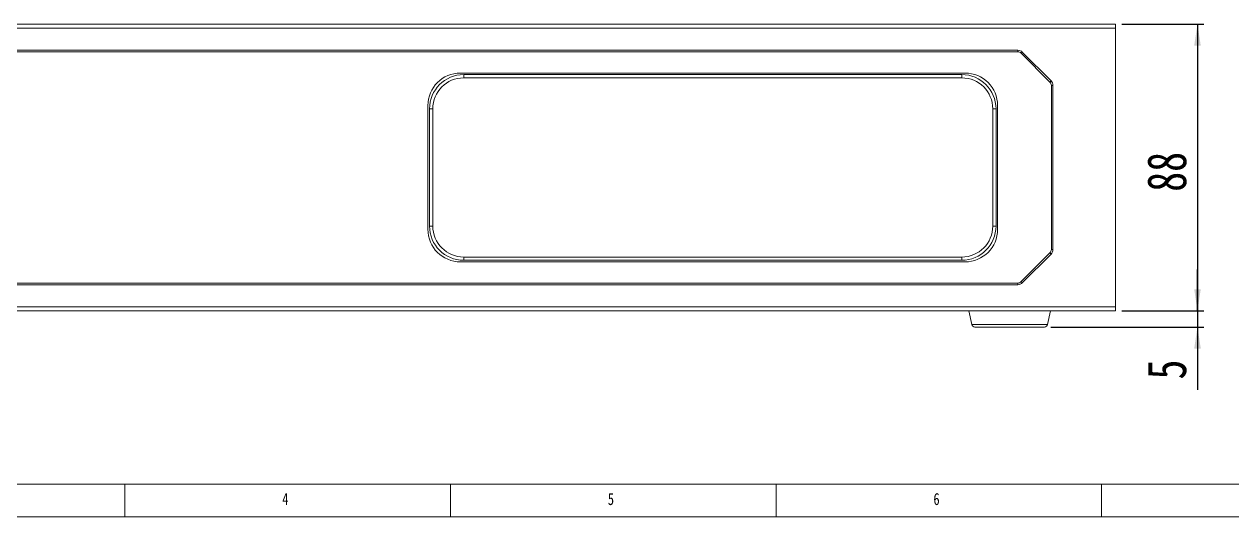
# Model space of a CAD drawing. Header units: millimetres. Extents: x 5 to 589, y 5 to 415.
# Drawn here: x 131.5 to 317, y 5 to 80.6 of the extents above; entities that cross this region are included whole.
import ezdxf

# ---------------------------------------------------------------- set-up
doc = ezdxf.new("R2010")
doc.units = ezdxf.units.MM
doc.styles.add('SLDTEXTSTYLE0', font='TXT', dxfattribs={"width": 0.75})
doc.dimstyles.new('SLDDIMSTYLE0', dxfattribs={"dimtxt": 6, "dimasz": 3.302, "dimexe": 0, "dimexo": 0.0625, "dimgap": 1.5, "dimtad": 1, "dimlfac": 2, "dimrnd": 1e-09, "dimzin": 12, "dimdsep": 46, "dimtxsty": 'SLDTEXTSTYLE0', "dimsah": 1, "dimcen": 0.09, "dimadec": 0, "dimazin": 3, "dimtfac": 1, "dimtofl": 0, "dimtmove": 0, "dimatfit": 3, "dimfxl": 1, "dimfrac": 2, "dimtolj": 1, "dimtzin": 12, "dimarcsym": 0})
doc.dimstyles.new('SLDDIMSTYLE1', dxfattribs={"dimtxt": 6, "dimasz": 3.302, "dimexe": 0, "dimexo": 0.0625, "dimgap": 1.5, "dimtad": 1, "dimlfac": 2, "dimrnd": 1e-09, "dimzin": 12, "dimdsep": 46, "dimtxsty": 'SLDTEXTSTYLE0', "dimsah": 1, "dimcen": 0.09, "dimadec": 0, "dimazin": 3, "dimtfac": 1, "dimtmove": 0, "dimatfit": 0, "dimfxl": 1, "dimfrac": 2, "dimtolj": 1, "dimtzin": 12, "dimarcsym": 0})

# ---------------------------------------------------------------- blocks, each defined once
blk = doc.blocks.new('_D')
for p, q in [((300.12, 80.64), (312.71, 80.64)), ((311.71, 80.64), (311.71, 36.64)), ((300.12, 36.64), (312.71, 36.64))]:
    blk.add_line(p, q)
for points in [[(311.71, 80.64), (311.21, 77.34), (312.22, 77.34)], [(311.71, 36.64), (312.22, 39.95), (311.21, 39.95)]]:
    blk.add_solid(points)
at = {"insert": (303.98, 54.91), "char_height": 6, "attachment_point": 1, "rotation": 90, "style": 'SLDTEXTSTYLE0'}
blk.add_mtext('88', dxfattribs=at)
blk = doc.blocks.new('_D_1')
for p, q in [((311.71, 36.64), (311.71, 42.99)), ((300.12, 36.64), (312.71, 36.64)), ((311.71, 36.64), (311.71, 34.14)), ((289.21, 34.14), (312.71, 34.14)), ((311.71, 34.14), (311.71, 24.49))]:
    blk.add_line(p, q)
for points in [[(311.71, 36.64), (312.22, 39.95), (311.21, 39.95)], [(311.71, 34.14), (311.21, 30.84), (312.22, 30.84)]]:
    blk.add_solid(points)
at = {"insert": (303.98, 26.08), "char_height": 6, "attachment_point": 1, "rotation": 90, "style": 'SLDTEXTSTYLE0'}
blk.add_mtext('5', dxfattribs=at)

msp = doc.modelspace()

# ---------------------------------------------------------------- linework, layer by layer
at = {"color": 7, "linetype": 'Continuous', "lineweight": 15}
for p, q in [((299.1234, 80.6432), (82.9234, 80.6432)), ((299.1234, 80.0432), (82.9234, 80.0432)), ((299.1234, 80.0432), (299.1234, 80.6432)), ((299.1234, 37.2432), (299.1234, 80.0432)), ((284.1092, 76.6432), (97.9376, 76.6432)), ((284.1092, 76.3932), (97.9376, 76.3932)), ((284.1092, 76.3932), (284.1092, 76.6432)), ((289.0538, 71.7593), (284.6396, 76.1735)), ((284.8163, 76.3503), (289.2305, 71.9361)), ((276.0234, 73.1432), (198.5234, 73.1432)), ((199.0234, 72.3932), (199.0234, 72.8932)), ((199.0234, 72.8932), (275.5234, 72.8932)), ((275.5234, 72.3932), (199.0234, 72.3932)), ((275.5234, 72.3932), (275.5234, 72.8932)), ((289.2734, 46.0574), (289.2734, 71.229)), ((289.2734, 71.229), (289.5234, 71.229)), ((289.5234, 46.0574), (289.5234, 71.229)), ((193.5234, 68.1432), (193.5234, 49.1432)), ((193.7734, 49.6432), (193.7734, 67.6432)), ((194.2734, 67.6432), (193.7734, 67.6432)), ((194.2734, 67.6432), (194.2734, 49.6432)), ((280.2734, 49.6432), (280.2734, 67.6432)), ((280.2734, 67.6432), (280.7734, 67.6432)), ((280.7734, 67.6432), (280.7734, 49.6432)), ((281.0234, 49.1432), (281.0234, 68.1432)), ((193.7734, 49.6432), (194.2734, 49.6432)), ((280.7734, 49.6432), (280.2734, 49.6432)), ((199.0234, 44.8932), (275.5234, 44.8932)), ((199.0234, 44.3932), (199.0234, 44.8932)), ((275.5234, 44.3932), (275.5234, 44.8932)), ((284.6396, 41.1129), (289.0538, 45.5271)), ((289.2305, 45.3503), (284.8163, 40.9361)), ((289.2734, 46.0574), (289.5234, 46.0574)), ((198.5234, 44.1432), (276.0234, 44.1432)), ((275.5234, 44.3932), (199.0234, 44.3932)), ((97.9376, 40.8932), (284.1092, 40.8932)), ((284.1092, 40.6432), (284.1092, 40.8932)), ((97.9376, 40.6432), (284.1092, 40.6432)), ((299.1234, 37.2432), (82.9234, 37.2432)), ((299.1234, 36.6432), (299.1234, 37.2432)), ((299.1234, 36.6432), (82.9234, 36.6432)), ((197.0184, 36.6432), (197.0184, 36.6382)), ((199.5184, 36.6382), (197.0184, 36.6382)), ((199.5184, 36.6382), (199.5184, 36.6432)), ((267.0184, 36.6432), (267.0184, 36.6382)), ((269.5184, 36.6382), (267.0184, 36.6382)), ((269.5184, 36.6382), (269.5184, 36.6432)), ((276.6234, 36.6432), (277.0431, 34.5451)), ((288.7038, 34.5451), (289.1234, 36.6432)), ((282.8734, 34.1432), (277.5333, 34.1432)), ((288.2135, 34.1432), (282.8734, 34.1432))]:
    msp.add_line(p, q, dxfattribs=at)
at = {"color": 8, "linetype": 'Continuous', "lineweight": 15}
msp.add_line((277.0431, 34.5451), (288.7038, 34.5451), dxfattribs=at)
at = {"color": 7, "linetype": 'Continuous', "lineweight": 0}
for p, q in [((10, 10), (584, 10)), ((147, 5), (147, 10)), ((197, 10), (197, 5)), ((247, 5), (247, 10)), ((297, 5), (297, 10)), ((5, 5), (589, 5))]:
    msp.add_line(p, q, dxfattribs=at)
at = {"color": 7, "linetype": 'Continuous', "lineweight": 15, "flags": 128}
for points in [[(284.6396, 76.1735), (284.674, 76.208), (284.7072, 76.2412), (284.7378, 76.2717), (284.7646, 76.2985), (284.7865, 76.3205), (284.8029, 76.3368), (284.8129, 76.3469), (284.8163, 76.3503)], [(289.0538, 71.7593), (289.0883, 71.7938), (289.1214, 71.827), (289.152, 71.8575), (289.1788, 71.8843), (289.2008, 71.9063), (289.2171, 71.9226), (289.2271, 71.9327), (289.2305, 71.9361)], [(289.2305, 45.3503), (289.2271, 45.3537), (289.2171, 45.3638), (289.2008, 45.3801), (289.1788, 45.4021), (289.152, 45.4289), (289.1214, 45.4594), (289.0883, 45.4926), (289.0538, 45.5271)], [(284.8163, 40.9361), (284.8129, 40.9395), (284.8029, 40.9495), (284.7865, 40.9659), (284.7646, 40.9879), (284.7378, 41.0147), (284.7072, 41.0452), (284.674, 41.0784), (284.6396, 41.1129)]]:
    msp.add_lwpolyline(points, dxfattribs=at)
at = {"color": 7, "linetype": 'Continuous', "lineweight": 15}
for centre, radius, start, end in [((284.1092, 75.6432), 1, 45, 90), ((284.1092, 75.6432), 0.75, 45, 90), ((198.5234, 68.1432), 5, 90, 180), ((199.0234, 67.6432), 5.25, 90, 180), ((199.0234, 67.6432), 4.75, 90, 180), ((275.5234, 67.6432), 5.25, 0, 90), ((275.5234, 67.6432), 4.75, 0, 90), ((276.0234, 68.1432), 5, 0, 90), ((288.5234, 71.229), 0.75, 0, 45), ((288.5234, 71.229), 1, 0, 45), ((198.5234, 49.1432), 5, 180, 270), ((199.0234, 49.6432), 5.25, 180, 270), ((199.0234, 49.6432), 4.75, 180, 270), ((275.5234, 49.6432), 4.75, 270, 0), ((275.5234, 49.6432), 5.25, 270, 0), ((276.0234, 49.1432), 5, 270, 0), ((288.5234, 46.0574), 0.75, 315, 0), ((288.5234, 46.0574), 1, 315, 0), ((284.1092, 41.6432), 0.75, 270, 315), ((284.1092, 41.6432), 1, 270, 315), ((277.5333, 34.6432), 0.5, 191.309932, 270), ((288.2135, 34.6432), 0.5, 270, 348.690068)]:
    msp.add_arc(centre, radius, start, end, dxfattribs=at)

# ---------------------------------------------------------------- texts
at = {"color": 7, "linetype": 'Continuous', "lineweight": 0, "char_height": 1.8521, "attachment_point": 1, "style": 'SLDTEXTSTYLE0'}
for s, insert in [('4', (171.1667, 8.668)), ('5', (221.1667, 8.668)), ('6', (271.1667, 8.668))]:
    msp.add_mtext(s, dxfattribs=dict(at, insert=insert))

# ---------------------------------------------------------------- dimensions: what is measured, and where the dimension line sits
for base, p1, p2, dimstyle, picture, middle in [((311.7134, 36.6432), (299.1234, 80.6432), (299.1234, 36.6432), 'SLDDIMSTYLE0', '_D', (311.7134, 59.339)), ((311.7134, 34.1432), (299.1234, 36.6432), (288.2135, 34.1432), 'SLDDIMSTYLE1', '_D_1', (311.7134, 28.2958))]:
    dim = msp.add_linear_dim(base=base, p1=p1, p2=p2, angle=90, dimstyle=dimstyle)
    dim.commit()
    dim.dimension.update_dxf_attribs({"geometry": picture, "text_midpoint": middle, "dimtype": 160})

doc.saveas('drawing.dxf')
